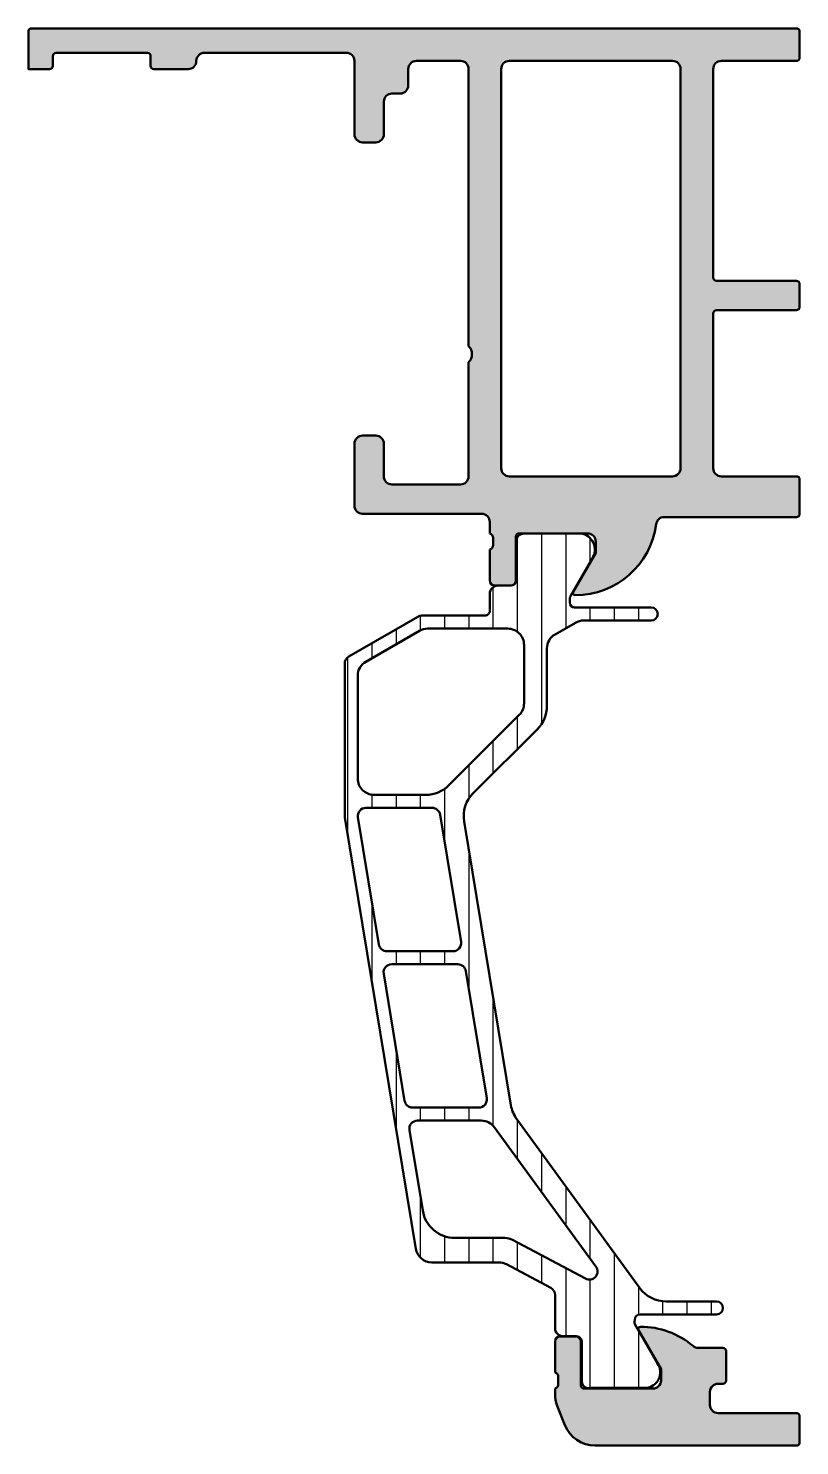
# Model space of a CAD drawing. Extents: x -30 to 17.3, y 11 to 98.
import ezdxf

# ---------------------------------------------------------------- set-up
doc = ezdxf.new("R2010")
doc.units = 0
for name, color, linetype, lineweight in [('0S-Alu contour', 7, 'Continuous', 50), ('0S-Alu hatch', 252, 'Continuous', 25), ('0S-Plastic contour', 254, 'Continuous', 50), ('0S-Plastic hatch', 253, 'Continuous', 25)]:
    doc.layers.add(name, color=color, linetype=linetype, lineweight=lineweight)

# ---------------------------------------------------------------- blocks, each defined once
blk = doc.blocks.new('469900__2C146618_12FD_4206_BCCB_7C91C22AF1D8_')
at = {"layer": '0S-Alu hatch'}
h = blk.add_hatch(color=256, dxfattribs=at)
edge = h.paths.add_edge_path()
edge.add_arc((17.1, 96.2), 0.2000000000000028, 270, 360)
edge.add_line((17.3, 96.2), (17.3, 97.80000000000001))
edge.add_arc((17.10000000000001, 97.80000000000001), 0.1999999999999957, 0, 90)
edge.add_line((17.10000000000001, 98), (-29.8, 98.00000000000001))
edge.add_arc((-29.8, 97.80000000000001), 0.1999999999999886, 90, 180)
edge.add_line((-29.99999999999999, 97.80000000000001), (-30, 95.49999999999243))
edge.add_line((-30, 95.49999999999243), (-28.69999999999745, 95.49999999999243))
edge.add_arc((-28.69999999999746, 95.69999999999241), 0.2000000000000028, 270.0000000000021, 360)
edge.add_line((-28.49999999999745, 95.6999999999924), (-28.49999999999748, 96.29999999999411))
edge.add_ellipse((-28.29999999999747, 96.29999999999411), major_axis=(-0.2000000000000099, 0), ratio=1, start_angle=270, end_angle=360, ccw=False)
edge.add_line((-28.29999999999747, 96.49999999999412), (-22.69999999998734, 96.4999999999941))
edge.add_ellipse((-22.69999999998734, 96.29999999999411), major_axis=(-0.2000000000000028, 0), ratio=1, start_angle=180, end_angle=270, ccw=False)
edge.add_line((-22.49999999998734, 96.29999999999411), (-22.49999999998733, 95.69999999999241))
edge.add_arc((-22.29999999998733, 95.69999999999241), 0.1999999999999957, 180, 270)
edge.add_line((-22.29999999998733, 95.49999999999243), (-20.19999999998345, 95.49999999999243))
edge.add_arc((-20.19999999998345, 95.99999999999324), 0.5000000000008386, 269.9999999999992, 360)
edge.add_ellipse((-19.19999999998261, 95.99999999999409), major_axis=(-0.4999999999999929, 0), ratio=1, start_angle=270, end_angle=360, ccw=False)
edge.add_line((-19.19999999998261, 96.49999999999407), (-10.49999999996624, 96.4999999999941))
edge.add_ellipse((-10.49999999996624, 95.99999999999409), major_axis=(-0.5, 0), ratio=1, start_angle=180, end_angle=270, ccw=False)
edge.add_line((-9.999999999966242, 95.99999999999409), (-9.999999999966246, 91.49999999998566))
edge.add_arc((-9.4999999999654, 91.49999999998566), 0.500000000000842, 180, 269.9999999999996)
edge.add_line((-9.499999999965404, 90.99999999998482), (-8.699999999964042, 90.99999999998482))
edge.add_arc((-8.699999999964046, 91.49999999998566), 0.5000000000008386, 270.0000000000004, 360)
edge.add_line((-8.199999999963207, 91.49999999998566), (-8.199999999963204, 93.49999999998904))
edge.add_ellipse((-7.699999999962358, 93.49999999998904), major_axis=(-0.5000000000008455, 0), ratio=1, start_angle=270, end_angle=360, ccw=False)
edge.add_line((-7.699999999962358, 93.99999999998987), (-7.199999999961516, 93.99999999998987))
edge.add_arc((-7.199999999961516, 94.49999999999072), 0.5000000000008386, 270, 360)
edge.add_line((-6.699999999960677, 94.49999999999072), (-6.69999999996067, 95.49999999999663))
edge.add_ellipse((-6.199999999960674, 95.49999999999663), major_axis=(-0.4999999999999965, 0), ratio=1, start_angle=270, end_angle=360, ccw=False)
edge.add_line((-6.199999999960674, 95.99999999999663), (-3.499999999954418, 95.99999999999663))
edge.add_ellipse((-3.499999999954418, 95.49999999999663), major_axis=(-0.5, 0), ratio=1, start_angle=180, end_angle=270, ccw=False)
edge.add_line((-2.999999999954418, 95.49999999999663), (-2.999999999954422, 78.4999999999494))
edge.add_ellipse((-3.52499999995442, 77.99999999994938), major_axis=(-0.7250000000000087, 0), ratio=1, start_angle=136.3971810272959, end_angle=223.6028189727045, ccw=False)
edge.add_line((-2.999999999954415, 77.49999999994937), (-2.999999999954422, 70.49999999995023))
edge.add_ellipse((-3.499999999955257, 70.49999999995023), major_axis=(-0.5000000000008349, 0), ratio=1, start_angle=90, end_angle=180, ccw=False)
edge.add_line((-3.499999999955257, 69.9999999999494), (-7.699999999962354, 69.99999999994938))
edge.add_ellipse((-7.699999999962358, 70.49999999995023), major_axis=(-0.5000000000008455, 0), ratio=1, start_angle=0, end_angle=90.0000000000004, ccw=False)
edge.add_line((-8.199999999963204, 70.49999999995022), (-8.199999999963197, 72.49999999995362))
edge.add_arc((-8.699999999964035, 72.49999999995362), 0.5000000000008386, 0, 90.0000000000004)
edge.add_line((-8.699999999964039, 72.99999999995444), (-9.499999999965397, 72.99999999995444))
edge.add_arc((-9.499999999965404, 72.4999999999536), 0.5000000000008386, 89.9999999999992, 180)
edge.add_line((-9.999999999966242, 72.4999999999536), (-9.999999999966242, 68.69999999994938))
edge.add_arc((-9.499999999966242, 68.69999999994938), 0.4999999999999965, 180, 270)
edge.add_line((-9.499999999966242, 68.19999999994938), (-2.199999999966234, 68.19999999994938))
edge.add_ellipse((-2.19999999996623, 67.6999999999494), major_axis=(-0.4999999999999929, 0), ratio=1, start_angle=180, end_angle=270.0000000000004, ccw=False)
edge.add_line((-1.699999999966237, 67.6999999999494), (-1.699999999966234, 66.99999999994938))
edge.add_ellipse((-1.799999999966239, 66.71715728747478), major_axis=(-0.3000000000000011, 0), ratio=1, start_angle=180, end_angle=250.5287793655075, ccw=False)
edge.add_line((-1.499999999966238, 66.71715728747478), (-1.499999999966235, 66.28284271242401))
edge.add_ellipse((-1.799999999966235, 66.28284271242401), major_axis=(-0.3000000000000007, 0), ratio=1, start_angle=109.4712206344901, end_angle=180, ccw=False)
edge.add_line((-1.699999999966234, 65.99999999994938), (-1.699999999966234, 64.09999999994943))
edge.add_arc((-1.399999999966194, 64.09999999994943), 0.3000000000000398, 180, 270)
edge.add_line((-1.399999999966194, 63.79999999994939), (-0.4099999999662743, 63.79999999994939))
edge.add_arc((-0.4099999999662743, 64.09999999994943), 0.3000000000000398, 270, 360)
edge.add_line((-0.1099999999662344, 64.09999999994943), (-0.1099999999662344, 66.79999999994939))
edge.add_ellipse((0.0900000000337684, 66.79999999994939), major_axis=(-0.2000000000000028, 0), ratio=1, start_angle=270, end_angle=360, ccw=False)
edge.add_line((0.0900000000337684, 66.99999999994938), (4.300000000033875, 66.99999999994938))
edge.add_ellipse((4.300000000033875, 66.49999999994938), major_axis=(-0.5000000000000071, 0), ratio=1, start_angle=180, end_angle=270, ccw=False)
edge.add_line((4.800000000033882, 66.49999999994938), (4.800000000033882, 65.79999999994936))
edge.add_line((4.800000000033882, 65.79999999994936), (3.418504542411497, 63.40717967692177))
edge.add_arc((3.538119784682159, 63.33811978459761), 0.1381197846483009, 149.9999999999977, 269.999999999997)
edge.add_arc((3.538119784682152, 68.19999999994931), 5, 270, 352.687978073734)
edge.add_ellipse((8.99339246347651, 67.4999999999494), major_axis=(-0.5000000000000047, 0), ratio=1, start_angle=270, end_angle=352.6879780737333, ccw=False)
edge.add_line((8.99339246347651, 67.9999999999494), (17.1, 67.99999999994938))
edge.add_arc((17.1, 68.1999999999494), 0.1999999999999957, 270, 360)
edge.add_line((17.29999999999999, 68.1999999999494), (17.3, 70.29999999995023))
edge.add_arc((17.1, 70.29999999995022), 0.2000000000000028, 0, 90)
edge.add_line((17.1, 70.49999999995023), (12.50000000000001, 70.49999999995023))
edge.add_ellipse((12.50000000000001, 70.99999999995023), major_axis=(-0.5, 0), ratio=1, start_angle=0, end_angle=90, ccw=False)
edge.add_line((12.00000000000001, 70.99999999995023), (12, 80.5))
edge.add_ellipse((12.2, 80.5), major_axis=(-0.2000000000000028, 0), ratio=1, start_angle=270, end_angle=360, ccw=False)
edge.add_line((12.2, 80.7), (17.1, 80.70000000000002))
edge.add_arc((17.10000000000001, 80.9), 0.2000000000000028, 269.999999999998, 360)
edge.add_line((17.30000000000001, 80.9), (17.3, 82.30000000000003))
edge.add_arc((17.1, 82.30000000000003), 0.1999999999999957, 0, 90)
edge.add_line((17.1, 82.5), (12.2, 82.50000000000001))
edge.add_ellipse((12.2, 82.70000000000002), major_axis=(-0.1999999999999886, 0), ratio=1, start_angle=0, end_angle=90, ccw=False)
edge.add_line((12.00000000000001, 82.70000000000002), (12, 95.5))
edge.add_ellipse((12.5, 95.5), major_axis=(-0.5, 0), ratio=1, start_angle=270, end_angle=360, ccw=False)
edge.add_line((12.5, 96), (17.1, 96.00000000000001))
edge = h.paths.add_edge_path()
edge.add_ellipse((-0.4999999999544223, 95.5), major_axis=(-0.5, 0), ratio=1, start_angle=270, end_angle=360, ccw=False)
edge.add_line((-0.4999999999544223, 96), (9.5, 96))
edge.add_ellipse((9.5, 95.5), major_axis=(-0.5, 0), ratio=1, start_angle=180, end_angle=270, ccw=False)
edge.add_line((10, 95.5), (10, 70.99999999994938))
edge.add_ellipse((9.500000000000007, 70.99999999994938), major_axis=(-0.5, 0), ratio=1, start_angle=90, end_angle=180, ccw=False)
edge.add_line((9.500000000000007, 70.49999999994938), (-0.4999999999544187, 70.49999999994938))
edge.add_ellipse((-0.4999999999544187, 70.99999999994938), major_axis=(-0.5, 0), ratio=1, start_angle=0, end_angle=90, ccw=False)
edge.add_line((-0.9999999999544186, 70.99999999994938), (-0.9999999999544222, 95.5))
at = {"layer": '0S-Alu contour', "color": 7}
for points in [[(-29.99999999999999, 97.80000000000001), (-30, 95.49999999999243), (-28.69999999999745, 95.49999999999243)], [(17.10000000000001, 98), (-29.8, 98.00000000000001)], [(17.3, 96.2), (17.3, 97.80000000000001)], [(-28.49999999999745, 95.6999999999924), (-28.49999999999748, 96.29999999999411)], [(-28.29999999999747, 96.49999999999412), (-22.69999999998734, 96.4999999999941)], [(-22.49999999998734, 96.29999999999411), (-22.49999999998733, 95.69999999999241)], [(-19.19999999998261, 96.49999999999407), (-10.49999999996624, 96.4999999999941)], [(-9.999999999966242, 95.99999999999409), (-9.999999999966246, 91.49999999998566)], [(-6.199999999960674, 95.99999999999663), (-3.499999999954418, 95.99999999999663)], [(-0.4999999999544223, 96), (9.5, 96)], [(12.5, 96), (17.1, 96.00000000000001)], [(-22.29999999998733, 95.49999999999243), (-20.19999999998345, 95.49999999999243)], [(-6.699999999960677, 94.49999999999072), (-6.69999999996067, 95.49999999999663)], [(-2.999999999954418, 95.49999999999663), (-2.999999999954422, 78.4999999999494)], [(-0.9999999999544186, 70.99999999994938), (-0.9999999999544222, 95.5)], [(10, 95.5), (10, 70.99999999994938)], [(12.00000000000001, 82.70000000000002), (12, 95.5)], [(-7.699999999962358, 93.99999999998987), (-7.199999999961516, 93.99999999998987)], [(-8.199999999963207, 91.49999999998566), (-8.199999999963204, 93.49999999998904)], [(-9.499999999965404, 90.99999999998482), (-8.699999999964042, 90.99999999998482)], [(17.1, 82.5), (12.2, 82.50000000000001)], [(17.30000000000001, 80.9), (17.3, 82.30000000000003)], [(12.00000000000001, 70.99999999995023), (12, 80.5)], [(12.2, 80.7), (17.1, 80.70000000000002)], [(-2.999999999954415, 77.49999999994937), (-2.999999999954422, 70.49999999995023)], [(-9.999999999966242, 72.4999999999536), (-9.999999999966242, 68.69999999994938)], [(-8.699999999964039, 72.99999999995444), (-9.499999999965397, 72.99999999995444)], [(-8.199999999963204, 70.49999999995022), (-8.199999999963197, 72.49999999995362)], [(9.500000000000007, 70.49999999994938), (-0.4999999999544187, 70.49999999994938)], [(17.1, 70.49999999995023), (12.50000000000001, 70.49999999995023)], [(-3.499999999955257, 69.9999999999494), (-7.699999999962354, 69.99999999994938)], [(17.29999999999999, 68.1999999999494), (17.3, 70.29999999995023)], [(-9.499999999966242, 68.19999999994938), (-2.199999999966234, 68.19999999994938)], [(8.99339246347651, 67.9999999999494), (17.1, 67.99999999994938)], [(-1.699999999966237, 67.6999999999494), (-1.699999999966234, 66.99999999994938)], [(0.0900000000337684, 66.99999999994938), (4.300000000033875, 66.99999999994938)], [(-1.499999999966238, 66.71715728747478), (-1.499999999966235, 66.28284271242401)], [(-0.1099999999662344, 64.09999999994943), (-0.1099999999662344, 66.79999999994939)], [(4.800000000033882, 66.49999999994938), (4.800000000033882, 65.79999999994936), (3.418504542411497, 63.40717967692177)], [(-1.699999999966234, 65.99999999994938), (-1.699999999966234, 64.09999999994943)], [(-1.399999999966194, 63.79999999994939), (-0.4099999999662743, 63.79999999994939)]]:
    blk.add_lwpolyline(points, dxfattribs=at)
for centre, radius, start, end in [((-29.8, 97.80000000000001), 0.1999999999999886, 90, 180), ((17.10000000000001, 97.80000000000001), 0.1999999999999957, 0, 90), ((-20.19999999998345, 95.99999999999324), 0.5000000000008386, 269.9999999999992, 0), ((17.1, 96.2), 0.2000000000000028, 270, 0), ((-28.69999999999746, 95.69999999999241), 0.2000000000000028, 270.0000000000021, 0), ((-22.29999999998733, 95.69999999999241), 0.1999999999999957, 180, 270), ((-7.199999999961516, 94.49999999999072), 0.5000000000008386, 270, 0), ((-9.4999999999654, 91.49999999998566), 0.500000000000842, 180, 269.9999999999996), ((-8.699999999964046, 91.49999999998566), 0.5000000000008386, 270.0000000000004, 0), ((17.1, 82.30000000000003), 0.1999999999999957, 0, 90), ((17.10000000000001, 80.9), 0.2000000000000028, 269.999999999998, 0), ((-9.499999999965404, 72.4999999999536), 0.5000000000008386, 89.9999999999992, 180), ((-8.699999999964035, 72.49999999995362), 0.5000000000008386, 0, 90.0000000000004), ((17.1, 70.29999999995022), 0.2000000000000028, 0, 90), ((-9.499999999966242, 68.69999999994938), 0.4999999999999965, 180, 270), ((17.1, 68.1999999999494), 0.1999999999999957, 270, 0), ((3.538119784682152, 68.19999999994931), 5, 270, 352.687978073734), ((-1.399999999966194, 64.09999999994943), 0.3000000000000398, 180, 270), ((-0.4099999999662743, 64.09999999994943), 0.3000000000000398, 270, 0), ((3.538119784682159, 63.33811978459761), 0.1381197846483009, 149.9999999999977, 269.999999999997)]:
    blk.add_arc(centre, radius, start, end, dxfattribs=at)
at = {"layer": '0S-Alu contour', "color": 7, "extrusion": (0, 0, -1)}
for centre, radius, start, end in [((28.29999999999747, 96.29999999999411), 0.2000000000000099, 0, 90), ((22.69999999998734, 96.29999999999411), 0.2000000000000028, 90, 180), ((19.19999999998261, 95.99999999999409), 0.4999999999999929, 0, 90), ((10.49999999996624, 95.99999999999409), 0.5, 90, 180), ((6.199999999960674, 95.49999999999663), 0.4999999999999965, 0, 90), ((3.499999999954418, 95.49999999999663), 0.5, 90, 180), ((0.4999999999544223, 95.5), 0.5, 0, 90), ((-9.5, 95.5), 0.5, 90, 180), ((-12.5, 95.5), 0.5, 0, 90), ((7.699999999962358, 93.49999999998904), 0.5000000000008455, 0, 90), ((-12.2, 82.70000000000002), 0.1999999999999886, 270, 0), ((-12.2, 80.5), 0.2000000000000028, 0, 90), ((3.52499999995442, 77.99999999994938), 0.7250000000000087, 136.3971810272955, 223.6028189727041), ((7.699999999962358, 70.49999999995023), 0.5000000000008455, 269.9999999999996, 0), ((3.499999999955257, 70.49999999995023), 0.5000000000008349, 180, 270), ((0.4999999999544187, 70.99999999994938), 0.5, 270, 0), ((-9.500000000000007, 70.99999999994938), 0.5, 180, 270), ((-12.50000000000001, 70.99999999995023), 0.5, 270, 0), ((2.19999999996623, 67.6999999999494), 0.4999999999999929, 89.99999999999959, 180), ((-8.99339246347651, 67.4999999999494), 0.5000000000000047, 7.312021926266712, 90), ((1.799999999966239, 66.71715728747478), 0.3000000000000011, 109.4712206344925, 180), ((-0.0900000000337684, 66.79999999994939), 0.2000000000000028, 0, 90), ((-4.300000000033875, 66.49999999994938), 0.5000000000000071, 90, 180), ((1.799999999966235, 66.28284271242401), 0.3000000000000007, 180, 250.5287793655099)]:
    blk.add_arc(centre, radius, start, end, dxfattribs=at)
blk = doc.blocks.new('278065__93F42433_946D_4296_86FF_776ABB9F6F26___BB4E3882_1F6B_4923_A0BA_4C1A7951E6EC_')
at = {"layer": '0S-Plastic hatch'}
h = blk.add_hatch(dxfattribs=at)
h.set_pattern_fill('ANSI31', color=256, scale=0.4680000000000001, angle=45, style=0)
h.set_pattern_definition([(90, (0, 0), (-1.4859, 0), [])])
edge = h.paths.add_edge_path()
edge.add_line((-0.4062453437267593, 31.89545282442215), (-3.277198026219927, 49.31256576495897))
edge.add_ellipse((-1.303827221017904, 49.63784666691364), major_axis=(-2.000000000000033, 0), ratio=1, start_angle=-45.00000000000642, end_angle=9.360190801865087, ccw=False)
edge.add_line((-2.718040783390865, 51.05206022928692), (1.214213562372951, 54.98431457505065))
edge.add_arc((-0.2000000000002728, 56.39852813742378), 2.000000000000118, 315.0000000000018, 360)
edge.add_line((1.799999999999844, 56.39852813742378), (1.799999999999982, 59.92816335794329))
edge.add_ellipse((2.79999999999999, 59.92816335794326), major_axis=(-1.000000000000007, 0), ratio=1, start_angle=300.0000000000125, end_angle=360, ccw=False)
edge.add_line((2.299999999999798, 60.79418876172759), (3.550257738806394, 61.51602540378433))
edge.add_ellipse((4.050257738806649, 60.64999999999992), major_axis=(-1.000000000000099, 0), ratio=1, start_angle=270.00000000000284, end_angle=300.00000000001364, ccw=False)
edge.add_line((4.0502577388066, 61.65000000000001), (8.199999999999937, 61.65000000000006))
edge.add_arc((8.199999999999937, 62.05000000000003), 0.3999999999999701, 270, 450)
edge.add_line((8.199999999999937, 62.45), (3.500000000000028, 62.44999999999994))
edge.add_ellipse((3.500000000000056, 62.74999999999998), major_axis=(-0.3000000000000398, 0), ratio=1, start_angle=0, end_angle=89.9999999999946, ccw=False)
edge.add_line((3.200000000000017, 62.74999999999998), (3.200000000000088, 62.92584767682338))
edge.add_ellipse((3.699914650369287, 62.9258705461851), major_axis=(-0.499914650892296, 0), ratio=1, start_angle=-29.997375516093996, end_angle=0.0026210832864990152, ccw=False)
edge.add_line((3.266964413910137, 63.17580804022458), (4.58548153636746, 65.45954699999999))
edge.add_arc((3.744228887376117, 66.00018192527713), 0.9999960709244685, 327.2729839001595, 441.8183919481005)
edge.add_line((3.886539536367465, 66.98999999999998), (0.4099980382679718, 66.98999999999998))
edge.add_arc((0.4099953986429057, 66.49000402256137), 0.4999959774455833, 89.99969751881494, 180.0003024817733)
edge.add_line((-0.0900005787957099, 66.49000138293117), (-0.0896686283986803, 64.090003))
edge.add_ellipse((-0.3896686283986881, 64.090003), major_axis=(-0.3000000000000078, 0), ratio=1, start_angle=90, end_angle=180, ccw=False)
edge.add_line((-0.3896686283986881, 63.79000299999998), (-1.200000000000265, 63.79000299999997))
edge.add_arc((-1.200000000000258, 63.29000299999997), 0.4999999999999929, 90.00000000000081, 180)
edge.add_line((-1.700000000000251, 63.29000299999997), (-1.699999999999953, 62.25000000000005))
edge.add_ellipse((-2.000000000000095, 62.25000000000007), major_axis=(-0.3000000000001428, 0), ratio=1, start_angle=89.99999999999261, end_angle=180, ccw=False)
edge.add_line((-2.000000000000135, 61.94999999999993), (-5.866025403784561, 61.9499999999999))
edge.add_arc((-5.866025403784938, 61.45000000000003), 0.4999999999998792, 89.99999999995686, 119.9999999999571)
edge.add_line((-6.116025403784554, 61.88301270189232), (-10.34999999999994, 59.43852632902508))
edge.add_arc((-10.09999999999998, 59.00551362713283), 0.5000000000000048, 119.9999999999949, 180)
edge.add_line((-10.59999999999998, 59.00551362713283), (-10.59999999999998, 49.55000000000008))
edge.add_line((-10.59999999999998, 49.55000000000008), (-6.238026299289366, 23.08735954902179))
edge.add_arc((-5.251340896688468, 23.24999999999996), 1.000000000000039, 189.3601908019134, 269.9999999999984)
edge.add_line((-5.251340896688496, 22.24999999999992), (-1.149137756705194, 22.25000000000008))
edge.add_ellipse((-1.1491377567054, 21.24999999999953), major_axis=(-1.000000000000554, 0), ratio=1, start_angle=242.0205256115066, end_angle=269.9999999999882, ccw=False)
edge.add_line((-0.6799825307431853, 22.13311571945732), (2.034577612980854, 20.69100564310403))
edge.add_ellipse((1.79999999999984, 20.2494477833753), major_axis=(-0.5000000000000889, 0), ratio=1, start_angle=180, end_angle=242.0205256115073, ccw=False)
edge.add_line((2.299999999999926, 20.2494477833753), (2.300000000000025, 18.20999699999994))
edge.add_arc((2.78023421864939, 18.20180974529363), 0.4803040036283186, 179.0232897143289, 272.3585390503578)
edge.add_line((2.800000000000025, 17.72191262112118), (3.610331333340468, 17.72191262112119))
edge.add_ellipse((3.57345076719941, 17.34522778140727), major_axis=(-0.3784859900038366, 0), ratio=1, start_angle=189.8533588311744, end_angle=264.40809119082155, ccw=False)
edge.add_line((3.946353694181858, 17.40999699999996), (3.946021743784847, 15.00999861706368))
edge.add_arc((4.346933662437102, 14.94085166511584), 0.4068312518491051, 170.2142333132569, 278.9175793962526)
edge.add_line((4.409998000007135, 14.53893804652602), (7.886539498106628, 14.53893804652603))
edge.add_arc((7.77923292400429, 15.50232146512229), 0.9693411742373312, 276.3556991635311, 393.7211736664615)
edge.add_line((8.585481498106615, 16.04045299999994), (7.199952803827777, 18.45780924661292))
edge.add_ellipse((7.493889255401668, 18.57096167751073), major_axis=(-0.3149636648598296, 0), ratio=1, start_angle=-5.884371396677807, end_angle=21.054481164351785, ccw=False)
edge.add_line((7.180585191134284, 18.60325213268678), (7.199999999999995, 18.75000000000003))
edge.add_ellipse((7.49999999999995, 18.75000000000003), major_axis=(-0.2999999999999545, 0), ratio=1, start_angle=270, end_angle=360, ccw=False)
edge.add_line((7.49999999999995, 19.04999999999998), (12.19999999999991, 19.04999999999998))
edge.add_arc((12.19999999999991, 19.45000000000007), 0.400000000000091, 270, 450)
edge.add_line((12.19999999999991, 19.85000000000016), (9.117789365490594, 19.84999999999988))
edge.add_ellipse((9.117789365490594, 21.84999999999998), major_axis=(-2.000000000000099, 0), ratio=1, start_angle=36.057397632059576, end_angle=90, ccw=False)
edge.add_line((7.500933848711383, 20.67280917525616), (-0.0497300553039111, 31.04354290163329))
edge.add_ellipse((1.567125461475136, 32.22073372637708), major_axis=(-1.99999999999995, 0), ratio=1, start_angle=9.360190801872875, end_angle=36.05739763206179, ccw=False)
edge = h.paths.add_edge_path()
edge.add_line((-6.134105803057757, 30.94999999999996), (-2.222275031203164, 30.94999999999996))
edge.add_ellipse((-2.222275031203231, 29.95), major_axis=(-0.9999999999999584, 0), ratio=1, start_angle=216.0573976320549, end_angle=269.99999999999613, ccw=False)
edge.add_line((-1.413847272813651, 30.53859541237179), (4.80990324327989, 21.99035909801486))
edge.add_ellipse((4.405689364085105, 21.6960613918289), major_axis=(-0.5000000000000098, 0), ratio=1, start_angle=62.020525611520895, end_angle=216.0573976320608, ccw=False)
edge.add_line((4.171111751104234, 21.25450353210019), (-0.3062758956857259, 23.63311571945744))
edge.add_arc((-0.7754311216474364, 22.7500000000002), 0.9999999999998284, 62.02052561151716, 89.99999999999694)
edge.add_line((-0.7754311216473831, 23.75000000000003), (-3.839139126112311, 23.7499999999998))
edge.add_ellipse((-3.839139126112264, 25.7499999999998), major_axis=(-1.999999999999995, 0), ratio=1, start_angle=9.360190801911415, end_angle=89.99999999999869, ccw=False)
edge.add_line((-5.812509931313989, 25.42471909804354), (-6.627448504358113, 30.36867977451081))
edge.add_ellipse((-6.134105803057696, 30.44999999999996), major_axis=(-0.5, 0), ratio=1, start_angle=-89.9999999999929, end_angle=9.36019080192142, ccw=False)
edge = h.paths.add_edge_path()
edge.add_line((0.4000000000000413, 60.14999999999991), (0.3999999999999275, 56.56421356237299))
edge.add_ellipse((-0.6000000000001187, 56.56421356237299), major_axis=(-1.000000000000045, 0), ratio=1, start_angle=135.0000000000016, end_angle=180, ccw=False)
edge.add_line((0.1071067811864808, 55.85710678118643), (-4.214213562373025, 51.53578643762696))
edge.add_ellipse((-5.62842712474611, 52.95000000000006), major_axis=(-2, 0), ratio=1, start_angle=89.99999999999937, end_angle=134.9999999999996, ccw=False)
edge.add_line((-5.628427124746131, 50.95000000000005), (-8.80000000000009, 50.95000000000005))
edge.add_ellipse((-8.800000000000125, 51.94999999999994), major_axis=(-0.9999999999998792, 0), ratio=1, start_angle=0, end_angle=90.00000000000199, ccw=False)
edge.add_line((-9.800000000000004, 51.94999999999994), (-9.800000000000004, 58.25495827718642))
edge.add_ellipse((-8.799999999999962, 58.25495827718642), major_axis=(-1.000000000000039, 0), ratio=1, start_angle=299.9999999999996, end_angle=360, ccw=False)
edge.add_line((-9.299999999999976, 59.12098368097089), (-6.017691453624102, 61.01602540378435))
edge.add_ellipse((-5.517691453624031, 60.1499999999998), major_axis=(-1.000000000000135, 0), ratio=1, start_angle=270.0000000000008, end_angle=300.00000000000017, ccw=False)
edge.add_line((-5.517691453624046, 61.14999999999993), (-0.5999999999999304, 61.14999999999987))
edge.add_ellipse((-0.5999999999999233, 60.14999999999991), major_axis=(-0.9999999999999644, 0), ratio=1, start_angle=180, end_angle=270.0000000000004, ccw=False)
edge = h.paths.add_edge_path()
edge.add_ellipse((-8.01322668217843, 41.84999999999983), major_axis=(-0.5000000000000129, 0), ratio=1, start_angle=9.360190801916076, end_angle=90.00000000000279, ccw=False)
edge.add_line((-8.506569383478867, 41.76867977451072), (-9.792283669193289, 49.56867977451089))
edge.add_ellipse((-9.298940967892854, 49.64999999999998), major_axis=(-0.5000000000000071, 0), ratio=1, start_angle=-90, end_angle=9.360190801913802, ccw=False)
edge.add_line((-9.298940967892854, 50.14999999999999), (-5.244963895305993, 50.14999999999999))
edge.add_ellipse((-5.244963895305986, 49.64999999999999), major_axis=(-0.5, 0), ratio=1, start_angle=189.3601908019147, end_angle=270.0000000000008, ccw=False)
edge.add_line((-4.751621194005558, 49.73132022548909), (-3.465906908291163, 41.93132022548902))
edge.add_ellipse((-3.959249609591591, 41.84999999999993), major_axis=(-0.5, 0), ratio=1, start_angle=90.00000000000199, end_angle=189.3601908019147, ccw=False)
edge.add_line((-3.959249609591573, 41.34999999999993), (-8.013226682178406, 41.34999999999982))
edge = h.paths.add_edge_path()
edge.add_ellipse((-2.376832027174035, 32.24999999999993), major_axis=(-0.5000000000000142, 0), ratio=1, start_angle=90.0000000000008, end_angle=189.3601908019112, ccw=False)
edge.add_line((-2.376832027174028, 31.74999999999992), (-6.430809099760857, 31.74999999999986))
edge.add_ellipse((-6.430809099760836, 32.24999999999987), major_axis=(-0.5000000000000142, 0), ratio=1, start_angle=9.360190801909425, end_angle=89.9999999999975, ccw=False)
edge.add_line((-6.924151801061292, 32.16867977451082), (-8.209866086775541, 39.96867977451077))
edge.add_ellipse((-7.716523385475113, 40.04999999999986), major_axis=(-0.5, 0), ratio=1, start_angle=-89.9999999999975, end_angle=9.360190801914712, ccw=False)
edge.add_line((-7.716523385475134, 40.54999999999986), (-3.662546312888302, 40.54999999999991))
edge.add_ellipse((-3.66254631288832, 40.0499999999999), major_axis=(-0.5000000000000223, 0), ratio=1, start_angle=189.3601908019103, end_angle=269.99999999999795, ccw=False)
edge.add_line((-3.169203611587867, 40.13132022548895), (-1.88348932587359, 32.33132022548899))
at = {"layer": '0S-Alu contour', "color": 7}
for points in [[(-9.299999999999976, 59.12098368097089), (-6.017691453624102, 61.01602540378435)], [(-5.517691453624046, 61.14999999999993), (-0.5999999999999304, 61.14999999999987)], [(0.4000000000000413, 60.14999999999991), (0.3999999999999275, 56.56421356237299)], [(-9.800000000000004, 51.94999999999994), (-9.800000000000004, 58.25495827718642)], [(0.1071067811864808, 55.85710678118643), (-4.214213562373025, 51.53578643762696)], [(-5.628427124746131, 50.95000000000005), (-8.80000000000009, 50.95000000000005)], [(-9.298940967892854, 50.14999999999999), (-5.244963895305993, 50.14999999999999)], [(-4.751621194005558, 49.73132022548909), (-3.465906908291163, 41.93132022548902)], [(-8.506569383478867, 41.76867977451072), (-9.792283669193289, 49.56867977451089)], [(-3.959249609591573, 41.34999999999993), (-8.013226682178406, 41.34999999999982)], [(-7.716523385475134, 40.54999999999986), (-3.662546312888302, 40.54999999999991)], [(-3.169203611587867, 40.13132022548895), (-1.88348932587359, 32.33132022548899)], [(-6.924151801061292, 32.16867977451082), (-8.209866086775541, 39.96867977451077)], [(-2.376832027174028, 31.74999999999992), (-6.430809099760857, 31.74999999999986)], [(-6.134105803057757, 30.94999999999996), (-2.222275031203164, 30.94999999999996)], [(-1.413847272813651, 30.53859541237179), (4.80990324327989, 21.99035909801486)], [(-5.812509931313989, 25.42471909804354), (-6.627448504358113, 30.36867977451081)], [(-0.7754311216473831, 23.75000000000003), (-3.839139126112311, 23.7499999999998)], [(4.171111751104234, 21.25450353210019), (-0.3062758956857259, 23.63311571945744)]]:
    blk.add_lwpolyline(points, dxfattribs=at)
at = {"layer": '0S-Alu contour', "color": 7, "extrusion": (0, 0, -1)}
for centre, radius, start, end in [((5.517691453624031, 60.1499999999998), 1.000000000000135, 59.99999999999981, 89.9999999999992), ((0.5999999999999233, 60.14999999999991), 0.9999999999999644, 89.99999999999959, 180), ((8.799999999999962, 58.25495827718642), 1.000000000000039, 0, 60.00000000000039), ((0.6000000000001187, 56.56421356237299), 1.000000000000045, 180, 224.9999999999984), ((8.800000000000125, 51.94999999999994), 0.9999999999998792, 269.999999999998, 0), ((5.62842712474611, 52.95000000000006), 2, 225.0000000000004, 270.0000000000006), ((9.298940967892854, 49.64999999999998), 0.5000000000000071, 350.6398091980862, 90), ((5.244963895305986, 49.64999999999999), 0.5, 89.9999999999992, 170.6398091980853), ((8.01322668217843, 41.84999999999983), 0.5000000000000129, 269.9999999999972, 350.6398091980839), ((3.959249609591591, 41.84999999999993), 0.5, 170.6398091980853, 269.999999999998), ((7.716523385475113, 40.04999999999986), 0.5, 350.6398091980853, 89.99999999999756), ((3.66254631288832, 40.0499999999999), 0.5000000000000223, 90.00000000000205, 170.6398091980897), ((2.376832027174035, 32.24999999999993), 0.5000000000000142, 170.6398091980888, 269.9999999999992), ((6.430809099760836, 32.24999999999987), 0.5000000000000142, 270.0000000000025, 350.6398091980906), ((6.134105803057696, 30.44999999999996), 0.5, 350.6398091980786, 89.99999999999308), ((2.222275031203231, 29.95), 0.9999999999999584, 90.0000000000039, 143.9426023679451), ((3.839139126112264, 25.7499999999998), 1.999999999999995, 270.0000000000013, 350.6398091980886), ((-4.405689364085105, 21.6960613918289), 0.5000000000000098, 143.9426023679392, 297.9794743884791)]:
    blk.add_arc(centre, radius, start, end, dxfattribs=at)
at = {"layer": '0S-Alu contour', "color": 7}
blk.add_arc((-0.7754311216474364, 22.7500000000002), 0.9999999999998284, 62.02052561151716, 89.99999999999694, dxfattribs=at)
at = {"layer": '0S-Plastic contour', "color": 7}
for points in [[(-0.0900005787957099, 66.49000138293117), (-0.0896686283986803, 64.090003)], [(3.886539536367465, 66.98999999999998), (0.4099980382679718, 66.98999999999998)], [(3.266964413910137, 63.17580804022458), (4.58548153636746, 65.45954699999999)], [(-0.3896686283986881, 63.79000299999998), (-1.200000000000265, 63.79000299999997)], [(-1.700000000000251, 63.29000299999997), (-1.699999999999953, 62.25000000000005)], [(3.200000000000017, 62.74999999999998), (3.200000000000088, 62.92584767682338)], [(-6.116025403784554, 61.88301270189232), (-10.34999999999994, 59.43852632902508)], [(-2.000000000000135, 61.94999999999993), (-5.866025403784561, 61.9499999999999)], [(8.199999999999937, 62.45), (3.500000000000028, 62.44999999999994)], [(2.299999999999798, 60.79418876172759), (3.550257738806394, 61.51602540378433)], [(4.0502577388066, 61.65000000000001), (8.199999999999937, 61.65000000000006)], [(1.799999999999844, 56.39852813742378), (1.799999999999982, 59.92816335794329)], [(-10.59999999999998, 59.00551362713283), (-10.59999999999998, 49.55000000000008), (-6.238026299289366, 23.08735954902179)], [(-2.718040783390865, 51.05206022928692), (1.214213562372951, 54.98431457505065)], [(-0.4062453437267593, 31.89545282442215), (-3.277198026219927, 49.31256576495897)], [(7.500933848711383, 20.67280917525616), (-0.0497300553039111, 31.04354290163329)], [(-5.251340896688496, 22.24999999999992), (-1.149137756705194, 22.25000000000008)], [(-0.6799825307431853, 22.13311571945732), (2.034577612980854, 20.69100564310403)], [(2.299999999999926, 20.2494477833753), (2.300000000000025, 18.20999699999994)], [(12.19999999999991, 19.85000000000016), (9.117789365490594, 19.84999999999988)], [(7.180585191134284, 18.60325213268678), (7.199999999999995, 18.75000000000003)], [(8.585481498106615, 16.04045299999994), (7.199952803827777, 18.45780924661292)], [(7.49999999999995, 19.04999999999998), (12.19999999999991, 19.04999999999998)], [(2.800000000000025, 17.72191262112118), (3.610331333340468, 17.72191262112119)], [(3.946353694181858, 17.40999699999996), (3.946021743784847, 15.00999861706368)], [(4.409998000007135, 14.53893804652602), (7.886539498106628, 14.53893804652603)]]:
    blk.add_lwpolyline(points, dxfattribs=at)
for centre, radius, start, end in [((0.4099953986429057, 66.49000402256137), 0.4999959774455833, 89.99969751881494, 180.0003024817733), ((3.744228887376117, 66.00018192527713), 0.9999960709244685, 327.2729839001595, 81.81839194810057), ((-1.200000000000258, 63.29000299999997), 0.4999999999999929, 90.00000000000081, 180), ((-5.866025403784938, 61.45000000000003), 0.4999999999998792, 89.99999999995686, 119.9999999999571), ((8.199999999999937, 62.05000000000003), 0.3999999999999701, 270, 90), ((-10.09999999999998, 59.00551362713283), 0.5000000000000048, 119.9999999999949, 180), ((-0.2000000000002728, 56.39852813742378), 2.000000000000118, 315.0000000000018, 0), ((-5.251340896688468, 23.24999999999996), 1.000000000000039, 189.3601908019134, 269.9999999999984), ((12.19999999999991, 19.45000000000007), 0.400000000000091, 270, 90), ((2.78023421864939, 18.20180974529363), 0.4803040036283186, 179.0232897143289, 272.3585390503578), ((7.77923292400429, 15.50232146512229), 0.9693411742373312, 276.3556991635311, 33.7211736664615), ((4.346933662437102, 14.94085166511584), 0.4068312518491051, 170.2142333132569, 278.9175793962526)]:
    blk.add_arc(centre, radius, start, end, dxfattribs=at)
at = {"layer": '0S-Plastic contour', "color": 7, "extrusion": (0, 0, -1)}
for centre, radius, start, end in [((0.3896686283986881, 64.090003), 0.3000000000000078, 180, 270), ((-3.699914650369287, 62.9258705461851), 0.499914650892296, 359.9973789167135, 29.99737551609389), ((-3.500000000000056, 62.74999999999998), 0.3000000000000398, 270.0000000000054, 0), ((2.000000000000095, 62.25000000000007), 0.3000000000001428, 180, 270.0000000000074), ((-4.050257738806649, 60.64999999999992), 1.000000000000099, 59.99999999998635, 89.99999999999714), ((-2.79999999999999, 59.92816335794326), 1.000000000000007, 0, 59.9999999999875), ((1.303827221017904, 49.63784666691364), 2.000000000000033, 350.6398091981349, 45.0000000000064), ((-1.567125461475136, 32.22073372637708), 1.99999999999995, 323.9426023679383, 350.6398091981271), ((1.1491377567054, 21.24999999999953), 1.000000000000554, 90.00000000001181, 117.9794743884934), ((-1.79999999999984, 20.2494477833753), 0.5000000000000889, 117.9794743884927, 180), ((-9.117789365490594, 21.84999999999998), 2.000000000000099, 270, 323.9426023679404), ((-7.493889255401668, 18.57096167751073), 0.3149636648598296, 338.9455188356482, 5.884371396677776), ((-7.49999999999995, 18.75000000000003), 0.2999999999999545, 0, 90), ((-3.57345076719941, 17.34522778140727), 0.3784859900038366, 95.59190880917848, 170.1466411688256)]:
    blk.add_arc(centre, radius, start, end, dxfattribs=at)
blk = doc.blocks.new('469940__062DC5AB_B82F_47E9_89B9_25E4ED3B2154_')
at = {"layer": '0S-Alu hatch'}
h = blk.add_hatch(color=256, dxfattribs=at)
edge = h.paths.add_edge_path()
edge.add_line((12.30000000010006, 12.99999999999997), (17.10000000000002, 12.99999999999997))
edge.add_ellipse((17.10000000000002, 12.79999999999997), major_axis=(-0.2000000000000028, 0), ratio=1, start_angle=180, end_angle=270, ccw=False)
edge.add_line((17.30000000000002, 12.79999999999997), (17.30000000000002, 11.19999999999997))
edge.add_ellipse((17.10000000000002, 11.19999999999997), major_axis=(-0.1999999999999957, 0), ratio=1, start_angle=90, end_angle=180, ccw=False)
edge.add_line((17.10000000000002, 10.99999999999998), (4.764700861517852, 10.99999999999997))
edge.add_ellipse((4.764700861517852, 12.99999999999997), major_axis=(-2, 0), ratio=1, start_angle=21.499999999999773, end_angle=90, ccw=False)
edge.add_line((2.903865725553799, 12.26699754655138), (2.439164864035973, 13.44670941075701))
edge.add_ellipse((4.300000000000025, 14.1797118642056), major_axis=(-2.000000000000001, 0), ratio=1, start_angle=0, end_angle=21.499999999999886, ccw=False)
edge.add_line((2.300000000000025, 14.1797118642056), (2.300000000000025, 14.49999999999997))
edge.add_arc((2.200000000000017, 14.78284271247459), 0.3000000000000023, 289.4712206344923, 360)
edge.add_line((2.500000000000021, 14.78284271247459), (2.500000000000021, 15.21715728752535))
edge.add_arc((2.200000000000017, 15.21715728752535), 0.3000000000000043, 0, 70.52877936550784)
edge.add_line((2.300000000000025, 15.49999999999997), (2.300000000000025, 17.39999999999993))
edge.add_ellipse((2.600000000000065, 17.39999999999993), major_axis=(-0.3000000000000398, 0), ratio=1, start_angle=270, end_angle=360, ccw=False)
edge.add_line((2.600000000000065, 17.69999999999997), (3.589999999999982, 17.69999999999997))
edge.add_ellipse((3.589999999999982, 17.39999999999993), major_axis=(-0.3000000000000398, 0), ratio=1, start_angle=180, end_angle=270, ccw=False)
edge.add_line((3.890000000000021, 17.39999999999993), (3.890000000000028, 14.69999999999997))
edge.add_arc((4.090000000000024, 14.69999999999997), 0.1999999999999957, 180, 270)
edge.add_line((4.090000000000024, 14.49999999999998), (8.300000000092368, 14.49999999999997))
edge.add_arc((8.300000000092368, 15.00000000000767), 0.5000000000077023, 270, 360)
edge.add_line((8.800000000100068, 15.00000000000767), (8.800000000100061, 15.70000000001843))
edge.add_line((8.800000000100061, 15.70000000001843), (7.418504542456432, 18.09282032308282))
edge.add_ellipse((7.538119784728934, 18.16188021540803), major_axis=(-0.138119784650424, 0), ratio=1, start_angle=-90, end_angle=30.00000000000091, ccw=False)
edge.add_ellipse((7.538119784728934, 13.30000000005846), major_axis=(-5, 0), ratio=1, start_angle=229.7858289816861, end_angle=270, ccw=False)
edge.add_arc((11.08917596571105, 17.49999999999997), 0.4999999999999968, 229.7858289816857, 270)
edge.add_line((11.08917596571105, 16.99999999999997), (12.60000000000002, 16.99999999999997))
edge.add_ellipse((12.60000000000002, 16.79999999999997), major_axis=(-0.2000000000000028, 0), ratio=1, start_angle=180, end_angle=270, ccw=False)
edge.add_line((12.80000000000002, 16.79999999999997), (12.80000000000002, 14.99999999999997))
edge.add_ellipse((12.60000000000002, 14.99999999999997), major_axis=(-0.2000000000000028, 0), ratio=1, start_angle=90, end_angle=180, ccw=False)
edge.add_line((12.60000000000002, 14.79999999999997), (12.30000000010006, 14.79999999999997))
edge.add_arc((12.30000000010006, 14.29999999999997), 0.5, 90, 180)
edge.add_line((11.80000000010006, 14.29999999999997), (11.80000000010006, 13.49999999999997))
edge.add_arc((12.30000000010006, 13.49999999999997), 0.5, 180, 270)
at = {"layer": '0S-Alu contour', "color": 7}
for points in [[(2.600000000000065, 17.69999999999997), (3.589999999999982, 17.69999999999997)], [(8.800000000100068, 15.00000000000767), (8.800000000100061, 15.70000000001843), (7.418504542456432, 18.09282032308282)], [(2.300000000000025, 15.49999999999997), (2.300000000000025, 17.39999999999993)], [(3.890000000000021, 17.39999999999993), (3.890000000000028, 14.69999999999997)], [(11.08917596571105, 16.99999999999997), (12.60000000000002, 16.99999999999997)], [(12.80000000000002, 16.79999999999997), (12.80000000000002, 14.99999999999997)], [(2.500000000000021, 14.78284271247459), (2.500000000000021, 15.21715728752535)], [(12.60000000000002, 14.79999999999997), (12.30000000010006, 14.79999999999997)], [(2.300000000000025, 14.1797118642056), (2.300000000000025, 14.49999999999997)], [(4.090000000000024, 14.49999999999998), (8.300000000092368, 14.49999999999997)], [(11.80000000010006, 14.29999999999997), (11.80000000010006, 13.49999999999997)], [(2.903865725553799, 12.26699754655138), (2.439164864035973, 13.44670941075701)], [(12.30000000010006, 12.99999999999997), (17.10000000000002, 12.99999999999997)], [(17.30000000000002, 12.79999999999997), (17.30000000000002, 11.19999999999997)], [(17.10000000000002, 10.99999999999998), (4.764700861517852, 10.99999999999997)]]:
    blk.add_lwpolyline(points, dxfattribs=at)
at = {"layer": '0S-Alu contour', "color": 7, "extrusion": (0, -2e-16, -1)}
for centre, radius, start, end in [((-7.538119784728934, 18.16188021540803), 0.138119784650424, 329.9999999999991, 90), ((-7.538119784728934, 13.30000000005846), 5, 90, 130.2141710183139), ((-2.600000000000065, 17.39999999999993), 0.3000000000000398, 0, 90), ((-3.589999999999982, 17.39999999999993), 0.3000000000000398, 90, 180), ((-12.60000000000002, 16.79999999999997), 0.2000000000000028, 90, 180), ((-12.60000000000002, 14.99999999999997), 0.2000000000000028, 180, 270), ((-4.300000000000025, 14.1797118642056), 2.000000000000001, 338.5000000000001, 0), ((-4.764700861517852, 12.99999999999997), 2, 270, 338.5000000000002), ((-17.10000000000002, 12.79999999999997), 0.2000000000000028, 90, 180), ((-17.10000000000002, 11.19999999999997), 0.1999999999999957, 180, 270)]:
    blk.add_arc(centre, radius, start, end, dxfattribs=at)
at = {"layer": '0S-Alu contour', "color": 7}
for centre, radius, start, end in [((11.08917596571105, 17.49999999999997), 0.4999999999999968, 229.7858289816857, 270), ((2.200000000000017, 15.21715728752535), 0.3000000000000043, 0, 70.52877936550784), ((8.300000000092368, 15.00000000000767), 0.5000000000077023, 270, 0), ((12.30000000010006, 14.29999999999997), 0.5, 90, 180), ((2.200000000000017, 14.78284271247459), 0.3000000000000023, 289.4712206344923, 0), ((4.090000000000024, 14.69999999999997), 0.1999999999999957, 180, 270), ((12.30000000010006, 13.49999999999997), 0.5, 180, 270)]:
    blk.add_arc(centre, radius, start, end, dxfattribs=at)
blk = doc.blocks.new('475630__F29DD899_344D_4AEB_883A_787C7D47D2BE_')
at = {"layer": '0S-Alu contour', "color": 7}
for name in ['469900__2C146618_12FD_4206_BCCB_7C91C22AF1D8_', '469940__062DC5AB_B82F_47E9_89B9_25E4ED3B2154_']:
    blk.add_blockref(name, (0, 0), dxfattribs=at)
at = {"layer": '0S-Plastic contour', "color": 7}
blk.add_blockref('278065__93F42433_946D_4296_86FF_776ABB9F6F26___BB4E3882_1F6B_4923_A0BA_4C1A7951E6EC_', (0, 0), dxfattribs=at)

msp = doc.modelspace()

# ---------------------------------------------------------------- block references
at = {"layer": '0S-Alu contour', "color": 7}
msp.add_blockref('475630__F29DD899_344D_4AEB_883A_787C7D47D2BE_', (0, 0), dxfattribs=at)

doc.saveas('drawing.dxf')
